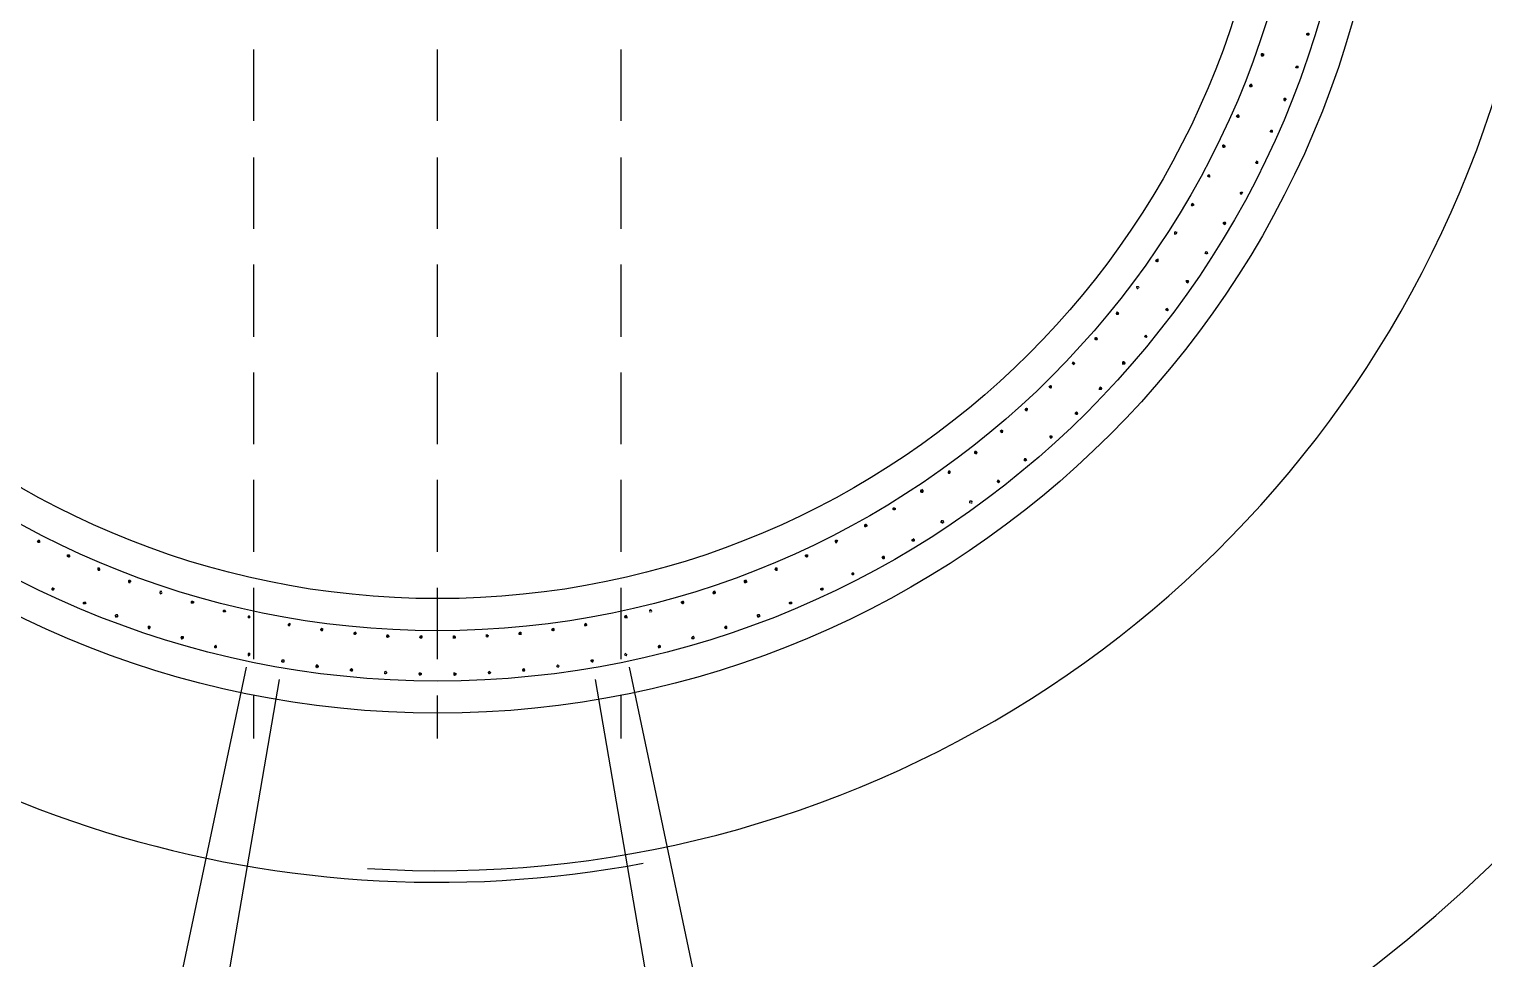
# Model space of a CAD drawing. Extents: x 157 to 1652, y -82 to 500.
# Drawn here: x 470.5 to 533.8, y 124.9 to 165.3 of the extents above; entities that cross this region are included whole.
import ezdxf

# ---------------------------------------------------------------- set-up
doc = ezdxf.new("R2010")
doc.units = 0
doc.header["$MEASUREMENT"] = 0
for name, color, linetype in [('PDF_auxiliar', 1, 'Continuous'), ('PDF_BARRAS', 4, 'Continuous'), ('PDF_BARRAS-EN-VISTA-25', 4, 'Continuous'), ('PDF_CONTORNO-ENCOFRADO-25', 2, 'Continuous'), ('PDF_LINEAS-POS-ARMADURA', 4, 'Continuous')]:
    doc.layers.add(name, color=color, linetype=linetype)

msp = doc.modelspace()

# ---------------------------------------------------------------- linework, layer by layer
at = {"layer": 'PDF_auxiliar', "lineweight": 25}
for points in [[(480.267, 164.449), (480.267, 161.338)], [(488.267, 164.449), (488.267, 161.338)], [(496.267, 164.449), (496.267, 161.338)], [(480.267, 159.75), (480.267, 156.639)], [(488.267, 159.75), (488.267, 156.639)], [(496.267, 159.75), (496.267, 156.639)], [(480.267, 155.084), (480.267, 151.941)], [(488.267, 155.084), (488.267, 151.941)], [(496.267, 155.084), (496.267, 151.941)], [(480.267, 150.385), (480.267, 147.274)], [(488.267, 150.385), (488.267, 147.274)], [(496.267, 150.385), (496.267, 147.274)], [(480.267, 145.719), (480.267, 142.576)], [(488.267, 145.719), (488.267, 142.576)], [(496.267, 145.719), (496.267, 142.576)], [(480.267, 141.02), (480.267, 137.909)], [(488.267, 141.02), (488.267, 137.909)], [(496.267, 141.02), (496.267, 137.909)], [(480.267, 136.322), (480.267, 134.449)], [(488.267, 136.322), (488.267, 134.449)], [(496.267, 136.322), (496.267, 134.449)]]:
    msp.add_lwpolyline(points, dxfattribs=at)
at = {"layer": 'PDF_BARRAS', "lineweight": 0}
for points, const_width in [([(523.077, 161.607), (523.093, 161.56), (523.061, 161.496)], 0.0852), ([(520.474, 156.496), (520.426, 156.496), (520.363, 156.528)], 0.0568), ([(512.791, 147.766), (512.823, 147.782), (512.886, 147.782)], 0.0635), ([(509.41, 145.211), (509.41, 145.258), (509.347, 145.306)], 0.0635), ([(510.315, 143.845), (510.299, 143.893), (510.299, 143.957)], 0.0635), ([(476.283, 140.861), (476.251, 140.861), (476.188, 140.861)], 0.0635), ([(490.474, 138.957), (490.442, 138.957), (490.378, 138.957)], 0.0635), ([(490.426, 138.877), (490.474, 138.893), (490.505, 138.957)], 0.0568), ([(480.045, 138.131), (480.045, 138.084), (480.077, 138.036)], 0.0635), ([(496.41, 138.084), (496.458, 138.084), (496.521, 138.052)], 0.0568), ([(482.997, 137.623), (482.997, 137.576), (483.061, 137.528)], 0.0635), ([(486.061, 137.385), (486.029, 137.369), (485.966, 137.369)], 0.0635), ([(490.553, 137.29), (490.585, 137.322), (490.553, 137.353), (490.505, 137.385)], 0.0673)]:
    msp.add_lwpolyline(points, dxfattribs=dict(at, const_width=const_width))
for points in [[(521.744, 155.655, 0.0673, 0.0673, 0), (521.712, 155.623, 0.0568, 0.0568, 0), (521.68, 155.56, 0, 0, 0)], [(521.712, 155.56, 0.0635, 0.0635, 0), (521.76, 155.56, 0.0568, 0.0568, 0), (521.823, 155.592, 0, 0, 0)], [(515.982, 150.83, 0.0635, 0.0635, 0), (515.934, 150.83, 0.0568, 0.0568, 0), (515.902, 150.766, 0, 0, 0)], [(476.204, 140.83, 0.0635, 0.0635, 0), (476.204, 140.798, 0.0568, 0.0568, 0), (476.236, 140.734, 0, 0, 0)], [(500.363, 140.782, 0.0635, 0.0635, 0), (500.363, 140.83, 0.0568, 0.0568, 0), (500.331, 140.893, 0, 0, 0)], [(472.886, 140.322, 0.0635, 0.0635, 0), (472.934, 140.322, 0.0568, 0.0568, 0), (472.997, 140.353, 0, 0, 0)], [(474.267, 139.83, 0.0635, 0.0635, 0), (474.267, 139.782, 0.0568, 0.0568, 0), (474.299, 139.718, 0, 0, 0)], [(477.124, 138.861, 0.0635, 0.0635, 0), (477.124, 138.83, 0.0568, 0.0568, 0), (477.156, 138.766, 0, 0, 0)], [(499.442, 138.814, 0.0635, 0.0635, 0), (499.442, 138.861, 0.0568, 0.0568, 0), (499.41, 138.925, 0, 0, 0)], [(496.521, 138.084, 0.0635, 0.0635, 0), (496.521, 138.131, 0, 0, 0), (496.49, 138.163, 0, 0, 0)]]:
    msp.add_lwpolyline(points, format="xyseb", dxfattribs=at)
for points in [[(518.823, 154.068), (518.807, 154.099), (518.775, 154.131), (518.712, 154.131)], [(519.077, 151.925), (519.125, 151.909), (519.156, 151.941)], [(511.442, 144.719), (511.506, 144.703), (511.553, 144.703)], [(497.49, 139.972), (497.537, 139.972), (497.601, 139.957)]]:
    msp.add_lwpolyline(points, dxfattribs=at)
at = {"layer": 'PDF_BARRAS', "transparency": 33554559}
for points in [[(526.172, 165.115), (526.14, 165.179), (526.077, 165.147)], [(526.077, 165.147), (526.077, 165.084), (526.172, 165.115)], [(526.077, 165.084), (526.172, 165.115), (526.14, 165.052)], [(526.204, 165.179), (526.172, 165.115), (526.14, 165.179)], [(526.14, 165.052), (526.204, 165.052), (526.172, 165.115)], [(526.236, 165.147), (526.204, 165.179), (526.172, 165.115)], [(526.172, 165.115), (526.236, 165.084), (526.236, 165.147)], [(526.204, 165.052), (526.172, 165.115), (526.236, 165.084)], [(524.172, 164.227), (524.14, 164.29), (524.109, 164.258)], [(524.109, 164.258), (524.109, 164.195), (524.172, 164.227)], [(524.109, 164.195), (524.172, 164.227), (524.14, 164.131)], [(524.204, 164.29), (524.172, 164.227), (524.14, 164.29)], [(524.14, 164.131), (524.204, 164.131), (524.172, 164.227)], [(524.267, 164.258), (524.204, 164.29), (524.172, 164.227)], [(524.172, 164.227), (524.267, 164.195), (524.267, 164.258)], [(524.204, 164.131), (524.172, 164.227), (524.267, 164.195)], [(525.633, 163.719), (525.601, 163.655), (525.696, 163.687)], [(525.601, 163.655), (525.696, 163.687), (525.664, 163.623)], [(525.696, 163.687), (525.664, 163.75), (525.633, 163.719)], [(525.728, 163.75), (525.696, 163.687), (525.664, 163.75)], [(525.664, 163.623), (525.728, 163.623), (525.696, 163.687)], [(525.76, 163.719), (525.728, 163.75), (525.696, 163.687)], [(525.696, 163.687), (525.76, 163.655), (525.76, 163.719)], [(525.728, 163.623), (525.696, 163.687), (525.76, 163.655)], [(523.664, 162.861), (523.664, 162.957), (523.601, 162.893)], [(523.601, 162.893), (523.601, 162.861), (523.664, 162.861)], [(523.601, 162.861), (523.664, 162.861), (523.633, 162.798)], [(523.633, 162.798), (523.696, 162.798), (523.664, 162.861)], [(523.696, 162.861), (523.728, 162.957), (523.664, 162.861)], [(523.728, 162.957), (523.664, 162.861), (523.664, 162.957)], [(523.696, 162.798), (523.664, 162.861), (523.76, 162.83)], [(523.664, 162.861), (523.76, 162.83), (523.696, 162.861)], [(523.76, 162.893), (523.696, 162.861), (523.728, 162.957)], [(523.76, 162.83), (523.696, 162.861), (523.76, 162.893)], [(525.156, 162.29), (525.125, 162.353), (525.093, 162.322)], [(525.093, 162.322), (525.093, 162.258), (525.156, 162.29)], [(525.093, 162.258), (525.156, 162.29), (525.125, 162.195)], [(525.188, 162.353), (525.156, 162.29), (525.125, 162.353)], [(525.125, 162.195), (525.188, 162.195), (525.156, 162.29)], [(525.252, 162.29), (525.188, 162.353), (525.156, 162.29)], [(525.188, 162.195), (525.156, 162.29), (525.22, 162.258)], [(525.156, 162.29), (525.22, 162.258), (525.252, 162.29)], [(523.156, 161.623), (523.125, 161.56), (523.093, 161.623)], [(523.093, 161.465), (523.125, 161.465), (523.125, 161.528)], [(523.188, 161.56), (523.125, 161.528), (523.156, 161.623)], [(523.125, 161.528), (523.156, 161.623), (523.125, 161.56)], [(523.125, 161.528), (523.188, 161.496), (523.188, 161.56)], [(523.125, 161.465), (523.125, 161.528), (523.188, 161.496)], [(524.521, 160.925), (524.49, 160.861), (524.585, 160.893)], [(524.49, 160.861), (524.585, 160.893), (524.553, 160.83)], [(524.585, 160.893), (524.553, 160.957), (524.521, 160.925)], [(524.617, 160.957), (524.585, 160.893), (524.553, 160.957)], [(524.553, 160.83), (524.617, 160.83), (524.585, 160.893)], [(524.648, 160.925), (524.617, 160.957), (524.585, 160.893)], [(524.585, 160.893), (524.648, 160.861), (524.648, 160.925)], [(524.617, 160.83), (524.585, 160.893), (524.648, 160.861)], [(522.521, 160.226), (522.49, 160.322), (522.426, 160.29)], [(522.426, 160.29), (522.521, 160.226), (522.426, 160.226)], [(522.521, 160.226), (522.426, 160.226), (522.49, 160.226)], [(522.426, 160.226), (522.49, 160.226), (522.458, 160.163)], [(522.458, 160.163), (522.521, 160.163), (522.521, 160.226)], [(522.49, 160.226), (522.458, 160.163), (522.521, 160.226)], [(522.553, 160.29), (522.521, 160.226), (522.49, 160.322)], [(522.585, 160.258), (522.553, 160.29), (522.521, 160.226)], [(522.521, 160.226), (522.585, 160.195), (522.585, 160.258)], [(522.521, 160.163), (522.521, 160.226), (522.585, 160.195)], [(523.95, 159.528), (523.918, 159.623), (523.887, 159.56)], [(523.982, 159.592), (523.95, 159.528), (523.918, 159.623)], [(524.013, 159.56), (523.982, 159.592), (523.95, 159.528)], [(521.791, 158.988), (521.76, 158.925), (521.855, 158.957)], [(521.76, 158.925), (521.855, 158.957), (521.823, 158.893)], [(521.855, 158.957), (521.823, 159.02), (521.791, 158.988)], [(521.887, 159.02), (521.855, 158.957), (521.823, 159.02)], [(521.823, 158.893), (521.855, 158.861), (521.855, 158.957)], [(521.918, 158.957), (521.887, 159.02), (521.855, 158.957)], [(521.855, 158.861), (521.855, 158.957), (521.918, 158.893)], [(521.855, 158.957), (521.918, 158.893), (521.918, 158.957)], [(523.887, 159.56), (523.855, 159.528), (523.95, 159.528)], [(523.855, 159.528), (523.95, 159.528), (523.918, 159.465)], [(523.918, 159.465), (523.982, 159.465), (523.95, 159.528)], [(523.95, 159.528), (524.013, 159.496), (524.013, 159.56)], [(523.982, 159.465), (523.95, 159.528), (524.013, 159.496)], [(521.093, 157.75), (521.061, 157.687), (521.156, 157.687)], [(521.061, 157.687), (521.156, 157.687), (521.093, 157.623)], [(521.156, 157.687), (521.125, 157.782), (521.093, 157.75)], [(521.093, 157.623), (521.156, 157.623), (521.156, 157.687)], [(521.188, 157.75), (521.156, 157.687), (521.125, 157.782)], [(521.22, 157.719), (521.188, 157.75), (521.156, 157.687)], [(521.156, 157.687), (521.22, 157.655), (521.22, 157.719)], [(521.156, 157.623), (521.156, 157.687), (521.22, 157.655)], [(523.252, 158.195), (523.252, 158.258), (523.188, 158.226)], [(523.188, 158.226), (523.188, 158.195), (523.252, 158.195)], [(523.188, 158.195), (523.252, 158.195), (523.22, 158.131)], [(523.22, 158.131), (523.283, 158.131), (523.252, 158.195)], [(523.283, 158.195), (523.315, 158.258), (523.252, 158.195)], [(523.315, 158.258), (523.252, 158.195), (523.252, 158.258)], [(523.283, 158.131), (523.252, 158.195), (523.315, 158.163)], [(523.252, 158.195), (523.283, 158.195), (523.315, 158.163)], [(523.347, 158.226), (523.283, 158.195), (523.315, 158.258)], [(523.283, 158.195), (523.315, 158.163), (523.347, 158.226)], [(520.331, 156.512), (520.394, 156.48), (520.331, 156.449)], [(520.394, 156.48), (520.331, 156.449), (520.394, 156.449)], [(520.331, 156.385), (520.394, 156.385), (520.394, 156.449)], [(520.331, 156.449), (520.394, 156.449), (520.331, 156.385)], [(520.394, 156.449), (520.458, 156.417), (520.49, 156.48)], [(520.394, 156.385), (520.394, 156.449), (520.458, 156.417)], [(522.521, 156.893), (522.521, 156.957), (522.458, 156.925)], [(522.458, 156.925), (522.458, 156.861), (522.521, 156.893)], [(522.458, 156.861), (522.521, 156.893), (522.49, 156.83)], [(522.49, 156.83), (522.553, 156.798), (522.521, 156.893)], [(522.617, 156.893), (522.585, 156.957), (522.521, 156.893)], [(522.585, 156.957), (522.521, 156.893), (522.521, 156.957)], [(522.553, 156.798), (522.521, 156.893), (522.585, 156.83)], [(522.521, 156.893), (522.585, 156.83), (522.617, 156.893)], [(519.537, 155.306), (519.506, 155.242), (519.601, 155.274)], [(519.506, 155.242), (519.601, 155.274), (519.537, 155.211)], [(519.601, 155.274), (519.601, 155.338), (519.537, 155.306)], [(519.537, 155.211), (519.601, 155.179), (519.601, 155.274)], [(519.664, 155.274), (519.664, 155.338), (519.601, 155.274)], [(519.664, 155.338), (519.601, 155.274), (519.601, 155.338)], [(519.601, 155.179), (519.601, 155.274), (519.664, 155.211)], [(519.601, 155.274), (519.664, 155.211), (519.664, 155.274)], [(521.791, 155.655), (521.76, 155.623), (521.728, 155.687)], [(521.823, 155.623), (521.76, 155.592), (521.791, 155.655)], [(521.76, 155.592), (521.791, 155.655), (521.76, 155.623)], [(518.68, 154.163), (518.68, 154.099), (518.744, 154.099)], [(518.68, 154.099), (518.744, 154.099), (518.712, 154.036)], [(518.712, 154.036), (518.744, 154.004), (518.744, 154.099)], [(518.744, 154.004), (518.744, 154.099), (518.807, 154.036)], [(520.902, 154.353), (520.902, 154.417), (520.839, 154.417)], [(520.839, 154.417), (520.839, 154.353), (520.902, 154.353)], [(520.839, 154.353), (520.902, 154.353), (520.871, 154.29)], [(520.871, 154.29), (520.934, 154.258), (520.902, 154.353)], [(520.998, 154.353), (520.966, 154.417), (520.902, 154.353)], [(520.966, 154.417), (520.902, 154.353), (520.902, 154.417)], [(520.934, 154.258), (520.902, 154.353), (520.966, 154.29)], [(520.902, 154.353), (520.966, 154.29), (520.998, 154.353)], [(517.855, 152.957), (517.823, 153.02), (517.791, 152.957)], [(517.791, 152.957), (517.823, 152.893), (517.855, 152.957)], [(517.855, 153.052), (517.855, 152.957), (517.823, 153.02)], [(517.823, 152.893), (517.855, 152.893), (517.855, 152.957)], [(517.918, 153.02), (517.886, 152.957), (517.855, 153.052)], [(517.886, 152.957), (517.855, 153.052), (517.855, 152.957)], [(517.855, 152.893), (517.855, 152.957), (517.918, 152.893)], [(517.855, 152.957), (517.918, 152.893), (517.886, 152.957)], [(517.886, 152.957), (517.95, 152.957), (517.918, 153.02)], [(517.918, 152.893), (517.886, 152.957), (517.95, 152.957)], [(520.045, 153.147), (519.982, 153.179), (519.95, 153.115)], [(519.95, 153.115), (520.045, 153.147), (519.982, 153.084)], [(520.045, 153.211), (520.045, 153.147), (519.982, 153.179)], [(520.045, 153.147), (519.982, 153.084), (520.045, 153.115)], [(519.982, 153.084), (520.045, 153.052), (520.045, 153.115)], [(520.077, 153.179), (520.045, 153.211), (520.045, 153.147)], [(520.045, 153.147), (520.109, 153.147), (520.077, 153.179)], [(520.045, 153.115), (520.109, 153.084), (520.045, 153.147)], [(520.109, 153.084), (520.045, 153.147), (520.109, 153.147)], [(520.045, 153.052), (520.045, 153.115), (520.109, 153.084)], [(519.061, 152.004), (519.093, 151.941), (519.029, 151.941)], [(519.125, 152.036), (519.125, 151.941), (519.061, 152.004)], [(519.125, 151.941), (519.061, 152.004), (519.093, 151.941)], [(519.156, 152.004), (519.125, 151.941), (519.125, 152.036)], [(519.188, 151.941), (519.156, 152.004), (519.125, 151.941)], [(516.934, 151.846), (516.934, 151.941), (516.871, 151.909)], [(516.871, 151.909), (516.871, 151.846), (516.934, 151.846)], [(516.871, 151.814), (516.934, 151.782), (516.934, 151.846)], [(516.871, 151.846), (516.934, 151.846), (516.871, 151.814)], [(516.998, 151.909), (516.934, 151.846), (516.934, 151.941)], [(517.029, 151.846), (516.998, 151.909), (516.934, 151.846)], [(516.934, 151.782), (516.934, 151.846), (516.998, 151.782)], [(516.934, 151.846), (516.998, 151.782), (517.029, 151.846)], [(519.093, 151.941), (519.029, 151.941), (519.061, 151.909)], [(515.918, 150.734), (515.95, 150.798), (515.95, 150.703)], [(515.95, 150.798), (515.95, 150.703), (515.982, 150.798)], [(515.95, 150.703), (515.982, 150.798), (516.013, 150.734)], [(516.013, 150.83), (515.982, 150.798), (515.982, 150.861)], [(516.045, 150.798), (516.013, 150.83), (515.982, 150.798)], [(515.982, 150.798), (516.013, 150.734), (516.045, 150.798)], [(518.14, 150.798), (518.14, 150.893), (518.077, 150.861)], [(518.077, 150.861), (518.077, 150.798), (518.14, 150.798)], [(518.077, 150.734), (518.14, 150.734), (518.14, 150.798)], [(518.077, 150.798), (518.14, 150.798), (518.077, 150.734)], [(518.204, 150.861), (518.14, 150.798), (518.14, 150.893)], [(518.236, 150.798), (518.204, 150.861), (518.14, 150.798)], [(518.14, 150.734), (518.14, 150.798), (518.204, 150.734)], [(518.14, 150.798), (518.204, 150.734), (518.236, 150.798)], [(514.902, 149.814), (514.871, 149.782), (514.966, 149.75)], [(514.871, 149.782), (514.966, 149.75), (514.902, 149.719)], [(514.966, 149.75), (514.966, 149.846), (514.902, 149.814)], [(514.902, 149.719), (514.966, 149.687), (514.966, 149.75)], [(515.029, 149.814), (514.966, 149.75), (514.966, 149.846)], [(515.029, 149.75), (515.029, 149.814), (514.966, 149.75)], [(514.966, 149.687), (514.966, 149.75), (514.998, 149.687)], [(514.966, 149.75), (514.998, 149.687), (515.029, 149.75)], [(517.093, 149.75), (517.061, 149.687), (517.125, 149.687)], [(517.061, 149.623), (517.125, 149.623), (517.125, 149.687)], [(517.061, 149.687), (517.125, 149.687), (517.061, 149.623)], [(517.125, 149.687), (517.125, 149.782), (517.093, 149.75)], [(517.188, 149.75), (517.125, 149.687), (517.125, 149.782)], [(517.22, 149.687), (517.188, 149.75), (517.125, 149.687)], [(517.125, 149.623), (517.125, 149.687), (517.188, 149.623)], [(517.125, 149.687), (517.188, 149.623), (517.22, 149.687)], [(513.855, 148.83), (513.823, 148.766), (513.918, 148.766)], [(513.918, 148.766), (513.918, 148.861), (513.855, 148.83)], [(513.982, 148.83), (513.918, 148.766), (513.918, 148.861)], [(513.982, 148.766), (513.982, 148.83), (513.918, 148.766)], [(513.823, 148.766), (513.918, 148.766), (513.855, 148.734)], [(513.855, 148.734), (513.886, 148.703), (513.918, 148.766)], [(513.886, 148.703), (513.918, 148.766), (513.95, 148.703)], [(513.918, 148.766), (513.95, 148.703), (513.982, 148.766)], [(516.045, 148.671), (516.077, 148.607), (516.013, 148.639)], [(516.077, 148.607), (516.013, 148.639), (516.013, 148.576)], [(516.013, 148.576), (516.077, 148.544), (516.077, 148.607)], [(516.077, 148.703), (516.077, 148.639), (516.045, 148.671)], [(516.077, 148.639), (516.045, 148.671), (516.077, 148.607)], [(516.14, 148.671), (516.077, 148.607), (516.077, 148.703)], [(516.077, 148.607), (516.077, 148.703), (516.077, 148.639)], [(516.172, 148.607), (516.14, 148.671), (516.077, 148.607)], [(516.077, 148.544), (516.077, 148.607), (516.14, 148.544)], [(516.077, 148.607), (516.14, 148.544), (516.172, 148.607)], [(512.775, 147.877), (512.839, 147.814), (512.744, 147.846)], [(512.839, 147.814), (512.744, 147.846), (512.807, 147.814)], [(512.744, 147.846), (512.807, 147.814), (512.775, 147.782)], [(512.839, 147.814), (512.839, 147.909), (512.775, 147.877)], [(512.902, 147.877), (512.839, 147.814), (512.839, 147.909)], [(512.902, 147.814), (512.902, 147.877), (512.839, 147.814)], [(514.934, 147.655), (514.902, 147.592), (514.998, 147.592)], [(514.902, 147.592), (514.998, 147.592), (514.934, 147.528)], [(514.998, 147.592), (514.998, 147.655), (514.934, 147.655)], [(514.934, 147.528), (514.966, 147.496), (514.998, 147.592)], [(514.966, 147.496), (514.998, 147.592), (515.029, 147.528)], [(515.061, 147.623), (514.998, 147.592), (514.998, 147.655)], [(515.061, 147.56), (515.061, 147.623), (514.998, 147.592)], [(514.998, 147.592), (515.029, 147.528), (515.061, 147.56)], [(511.664, 146.988), (511.696, 146.925), (511.633, 146.925)], [(511.633, 146.861), (511.696, 146.925), (511.696, 146.83)], [(511.696, 146.925), (511.633, 146.925), (511.633, 146.861)], [(511.728, 146.988), (511.664, 146.988), (511.696, 146.925)], [(511.696, 146.925), (511.759, 146.957), (511.728, 146.988)], [(511.791, 146.893), (511.696, 146.925), (511.759, 146.957)], [(511.696, 146.925), (511.696, 146.83), (511.696, 146.893)], [(511.696, 146.893), (511.791, 146.893), (511.696, 146.925)], [(511.696, 146.83), (511.696, 146.893), (511.759, 146.83)], [(511.759, 146.83), (511.696, 146.893), (511.791, 146.893)], [(513.823, 146.671), (513.791, 146.607), (513.855, 146.607)], [(513.791, 146.544), (513.855, 146.512), (513.855, 146.607)], [(513.791, 146.607), (513.855, 146.607), (513.791, 146.544)], [(513.855, 146.607), (513.886, 146.671), (513.823, 146.671)], [(513.918, 146.639), (513.855, 146.607), (513.886, 146.671)], [(513.95, 146.576), (513.918, 146.639), (513.855, 146.607)], [(513.855, 146.512), (513.855, 146.607), (513.918, 146.544)], [(513.855, 146.607), (513.918, 146.544), (513.95, 146.576)], [(510.521, 146.131), (510.553, 146.068), (510.49, 146.068)], [(510.553, 146.068), (510.49, 146.068), (510.553, 146.036)], [(510.49, 146.068), (510.553, 146.036), (510.49, 146.004)], [(510.49, 146.004), (510.521, 145.972), (510.553, 146.036)], [(510.585, 146.131), (510.553, 146.068), (510.521, 146.131)], [(510.521, 145.972), (510.553, 146.036), (510.585, 145.972)], [(510.617, 146.099), (510.553, 146.036), (510.585, 146.131)], [(510.553, 146.036), (510.585, 146.131), (510.553, 146.068)], [(510.617, 146.036), (510.617, 146.099), (510.553, 146.036)], [(510.553, 146.036), (510.585, 145.972), (510.617, 146.036)], [(512.648, 145.719), (512.617, 145.655), (512.68, 145.655)], [(512.617, 145.623), (512.68, 145.56), (512.68, 145.655)], [(512.617, 145.655), (512.68, 145.655), (512.617, 145.623)], [(512.68, 145.655), (512.712, 145.719), (512.648, 145.719)], [(512.744, 145.687), (512.68, 145.655), (512.712, 145.719)], [(512.775, 145.623), (512.744, 145.687), (512.68, 145.655)], [(512.68, 145.56), (512.68, 145.655), (512.744, 145.592)], [(512.68, 145.655), (512.744, 145.592), (512.775, 145.623)], [(509.315, 145.306), (509.283, 145.242), (509.379, 145.242)], [(509.283, 145.242), (509.379, 145.242), (509.283, 145.179)], [(509.379, 145.242), (509.283, 145.179), (509.379, 145.211)], [(509.283, 145.179), (509.347, 145.147), (509.379, 145.211)], [(509.347, 145.147), (509.379, 145.211), (509.41, 145.147)], [(509.379, 145.211), (509.41, 145.147), (509.442, 145.211)], [(508.14, 144.449), (508.109, 144.512), (508.077, 144.48)], [(508.077, 144.48), (508.077, 144.417), (508.14, 144.449)], [(508.077, 144.417), (508.14, 144.385), (508.14, 144.449)], [(508.172, 144.512), (508.14, 144.449), (508.109, 144.512)], [(508.172, 144.449), (508.172, 144.512), (508.14, 144.449)], [(508.14, 144.385), (508.14, 144.449), (508.172, 144.385)], [(508.172, 144.385), (508.14, 144.449), (508.236, 144.417)], [(508.14, 144.449), (508.236, 144.417), (508.172, 144.449)], [(508.236, 144.48), (508.172, 144.449), (508.172, 144.512)], [(508.236, 144.417), (508.172, 144.449), (508.236, 144.48)], [(511.442, 144.83), (511.474, 144.766), (511.41, 144.766)], [(511.41, 144.766), (511.474, 144.766), (511.41, 144.703)], [(511.474, 144.766), (511.41, 144.703), (511.474, 144.734)], [(511.506, 144.83), (511.506, 144.766), (511.442, 144.83)], [(511.506, 144.766), (511.442, 144.83), (511.474, 144.766)], [(511.569, 144.798), (511.506, 144.766), (511.506, 144.83)], [(511.569, 144.734), (511.506, 144.734), (511.569, 144.798)], [(511.506, 144.734), (511.569, 144.798), (511.506, 144.766)], [(506.871, 143.782), (506.839, 143.75), (506.902, 143.719)], [(506.839, 143.75), (506.902, 143.719), (506.839, 143.687)], [(506.902, 143.719), (506.934, 143.814), (506.871, 143.782)], [(506.998, 143.75), (506.902, 143.719), (506.934, 143.814)], [(506.998, 143.687), (506.998, 143.75), (506.902, 143.719)], [(510.204, 143.972), (510.236, 143.909), (510.172, 143.909)], [(510.172, 143.909), (510.236, 143.909), (510.172, 143.845)], [(510.236, 143.909), (510.172, 143.845), (510.236, 143.877)], [(510.172, 143.845), (510.236, 143.877), (510.236, 143.814)], [(510.267, 143.972), (510.267, 143.909), (510.204, 143.972)], [(510.267, 143.909), (510.204, 143.972), (510.236, 143.909)], [(510.236, 143.877), (510.236, 143.814), (510.267, 143.877)], [(510.236, 143.814), (510.267, 143.877), (510.299, 143.814)], [(470.902, 143.115), (470.934, 143.052), (470.87, 143.084)], [(470.934, 143.052), (470.966, 143.115), (470.902, 143.115)], [(470.997, 143.052), (470.934, 143.052), (470.966, 143.115)], [(505.601, 143.115), (505.569, 143.084), (505.632, 143.052)], [(505.632, 143.052), (505.664, 143.115), (505.601, 143.115)], [(505.728, 143.084), (505.632, 143.052), (505.664, 143.115)], [(506.839, 143.687), (506.871, 143.655), (506.902, 143.719)], [(506.871, 143.655), (506.902, 143.719), (506.934, 143.655)], [(506.902, 143.719), (506.934, 143.655), (506.998, 143.687)], [(508.966, 143.147), (508.902, 143.115), (508.998, 143.084)], [(508.902, 143.115), (508.998, 143.084), (508.902, 143.052)], [(508.998, 143.084), (508.998, 143.179), (508.966, 143.147)], [(509.061, 143.115), (508.998, 143.084), (508.998, 143.179)], [(509.061, 143.052), (509.061, 143.115), (508.998, 143.084)], [(470.87, 143.084), (470.839, 143.02), (470.902, 143.052)], [(470.839, 143.02), (470.902, 143.052), (470.87, 142.988)], [(470.934, 143.052), (470.87, 143.084), (470.902, 143.052)], [(470.902, 143.052), (470.87, 142.988), (470.934, 143.052)], [(470.87, 142.988), (470.934, 143.052), (470.934, 142.957)], [(470.934, 143.052), (470.934, 142.957), (470.997, 142.988)], [(470.997, 142.988), (470.997, 143.052), (470.934, 143.052)], [(472.204, 142.48), (472.204, 142.417), (472.14, 142.449)], [(472.267, 142.48), (472.236, 142.417), (472.204, 142.48)], [(472.236, 142.417), (472.204, 142.48), (472.204, 142.417)], [(472.236, 142.417), (472.299, 142.417), (472.267, 142.48)], [(504.331, 142.417), (504.331, 142.48), (504.267, 142.449)], [(504.363, 142.417), (504.363, 142.48), (504.331, 142.417)], [(504.363, 142.48), (504.331, 142.417), (504.331, 142.48)], [(504.426, 142.449), (504.363, 142.417), (504.363, 142.48)], [(505.569, 143.084), (505.632, 143.052), (505.569, 143.02)], [(505.569, 143.02), (505.601, 142.957), (505.632, 143.052)], [(505.601, 142.957), (505.632, 143.052), (505.664, 142.957)], [(505.696, 143.02), (505.728, 143.084), (505.632, 143.052)], [(505.632, 143.052), (505.664, 142.957), (505.696, 143.02)], [(508.902, 143.052), (508.966, 143.02), (508.998, 143.084)], [(508.966, 143.02), (508.998, 143.084), (509.029, 143.02)], [(508.998, 143.084), (509.029, 143.02), (509.061, 143.052)], [(472.14, 142.449), (472.14, 142.385), (472.204, 142.417)], [(472.14, 142.385), (472.204, 142.417), (472.172, 142.353)], [(472.204, 142.417), (472.172, 142.353), (472.236, 142.322)], [(472.236, 142.322), (472.204, 142.417), (472.299, 142.353)], [(472.204, 142.417), (472.299, 142.353), (472.236, 142.417)], [(472.299, 142.353), (472.236, 142.417), (472.299, 142.417)], [(473.505, 141.909), (473.537, 141.845), (473.474, 141.877)], [(473.474, 141.877), (473.474, 141.814), (473.537, 141.814)], [(473.537, 141.845), (473.474, 141.877), (473.537, 141.814)], [(473.569, 141.909), (473.537, 141.845), (473.505, 141.909)], [(473.601, 141.845), (473.537, 141.814), (473.569, 141.909)], [(473.537, 141.814), (473.569, 141.909), (473.537, 141.845)], [(473.601, 141.782), (473.537, 141.814), (473.601, 141.845)], [(502.966, 141.877), (503.029, 141.814), (502.934, 141.814)], [(502.998, 141.909), (503.029, 141.845), (502.966, 141.877)], [(503.029, 141.845), (502.966, 141.877), (503.029, 141.814)], [(503.061, 141.909), (503.029, 141.845), (502.998, 141.909)], [(503.093, 141.845), (503.029, 141.814), (503.061, 141.909)], [(503.029, 141.814), (503.061, 141.909), (503.029, 141.845)], [(503.093, 141.782), (503.093, 141.845), (503.029, 141.814)], [(504.267, 142.449), (504.267, 142.385), (504.331, 142.417)], [(504.267, 142.385), (504.299, 142.353), (504.331, 142.417)], [(504.299, 142.353), (504.331, 142.417), (504.363, 142.322)], [(504.363, 142.322), (504.331, 142.417), (504.426, 142.385)], [(504.331, 142.417), (504.426, 142.385), (504.363, 142.417)], [(504.426, 142.385), (504.363, 142.417), (504.426, 142.449)], [(507.664, 142.417), (507.601, 142.353), (507.696, 142.322)], [(507.601, 142.353), (507.696, 142.322), (507.632, 142.29)], [(507.632, 142.29), (507.664, 142.258), (507.696, 142.322)], [(507.696, 142.322), (507.728, 142.417), (507.664, 142.417)], [(507.664, 142.258), (507.696, 142.322), (507.728, 142.258)], [(507.759, 142.353), (507.696, 142.322), (507.728, 142.417)], [(507.759, 142.29), (507.759, 142.353), (507.696, 142.322)], [(507.696, 142.322), (507.728, 142.258), (507.759, 142.29)], [(473.474, 141.814), (473.537, 141.814), (473.505, 141.75)], [(473.537, 141.814), (473.505, 141.75), (473.569, 141.75)], [(473.569, 141.75), (473.601, 141.782), (473.537, 141.814)], [(474.839, 141.369), (474.87, 141.306), (474.807, 141.338)], [(474.807, 141.338), (474.807, 141.274), (474.87, 141.306)], [(474.807, 141.274), (474.87, 141.306), (474.839, 141.211)], [(474.902, 141.369), (474.839, 141.369), (474.87, 141.306)], [(474.87, 141.306), (474.839, 141.211), (474.87, 141.274)], [(474.839, 141.211), (474.87, 141.274), (474.902, 141.211)], [(474.87, 141.306), (474.966, 141.306), (474.902, 141.369)], [(474.87, 141.274), (474.934, 141.274), (474.87, 141.306)], [(474.934, 141.274), (474.87, 141.306), (474.966, 141.306)], [(474.902, 141.211), (474.87, 141.274), (474.934, 141.274)], [(501.664, 141.369), (501.696, 141.306), (501.601, 141.338)], [(501.696, 141.306), (501.601, 141.338), (501.664, 141.306)], [(501.601, 141.338), (501.664, 141.306), (501.601, 141.274)], [(501.601, 141.274), (501.664, 141.306), (501.632, 141.211)], [(501.664, 141.306), (501.632, 141.211), (501.696, 141.306)], [(501.632, 141.211), (501.696, 141.306), (501.696, 141.211)], [(501.728, 141.369), (501.664, 141.369), (501.696, 141.306)], [(501.696, 141.306), (501.759, 141.306), (501.728, 141.369)], [(501.696, 141.306), (501.696, 141.211), (501.696, 141.274)], [(501.696, 141.274), (501.759, 141.242), (501.696, 141.306)], [(501.759, 141.242), (501.696, 141.306), (501.759, 141.306)], [(501.696, 141.211), (501.696, 141.274), (501.759, 141.242)], [(502.934, 141.814), (502.998, 141.75), (503.029, 141.814)], [(502.998, 141.75), (503.029, 141.814), (503.061, 141.75)], [(503.029, 141.814), (503.061, 141.75), (503.093, 141.782)], [(506.331, 141.687), (506.299, 141.655), (506.363, 141.623)], [(506.299, 141.655), (506.363, 141.623), (506.299, 141.592)], [(506.299, 141.592), (506.331, 141.56), (506.363, 141.623)], [(506.363, 141.623), (506.394, 141.687), (506.331, 141.687)], [(506.331, 141.56), (506.363, 141.623), (506.394, 141.56)], [(506.426, 141.655), (506.363, 141.623), (506.394, 141.687)], [(506.426, 141.592), (506.426, 141.655), (506.363, 141.623)], [(506.363, 141.623), (506.394, 141.56), (506.426, 141.592)], [(471.537, 141.052), (471.537, 140.957), (471.474, 140.988)], [(471.474, 140.988), (471.474, 140.925), (471.537, 140.957)], [(471.474, 140.925), (471.537, 140.957), (471.505, 140.893)], [(471.537, 140.957), (471.505, 140.893), (471.569, 140.893)], [(471.569, 141.02), (471.537, 141.052), (471.537, 140.957)], [(471.537, 140.957), (471.632, 140.988), (471.569, 141.02)], [(471.601, 140.925), (471.537, 140.957), (471.632, 140.988)], [(471.569, 140.893), (471.601, 140.925), (471.537, 140.957)], [(476.299, 140.766), (476.236, 140.798), (476.299, 140.83)], [(476.267, 140.734), (476.299, 140.766), (476.236, 140.798)], [(500.267, 140.861), (500.331, 140.83), (500.236, 140.798)], [(500.331, 140.83), (500.236, 140.798), (500.331, 140.798)], [(500.236, 140.798), (500.267, 140.734), (500.331, 140.798)], [(500.299, 140.893), (500.267, 140.861), (500.331, 140.83)], [(500.267, 140.734), (500.331, 140.798), (500.331, 140.734)], [(500.331, 140.798), (500.331, 140.734), (500.394, 140.766)], [(504.998, 141.02), (505.029, 140.957), (504.934, 140.988)], [(505.029, 140.957), (504.934, 140.988), (504.998, 140.957)], [(504.934, 140.988), (504.998, 140.957), (504.934, 140.925)], [(504.934, 140.925), (504.998, 140.957), (504.998, 140.893)], [(505.029, 140.957), (505.061, 141.02), (504.998, 141.02)], [(504.998, 140.957), (504.998, 140.893), (505.029, 140.957)], [(504.998, 140.893), (505.029, 140.957), (505.029, 140.893)], [(505.093, 140.988), (505.029, 140.957), (505.061, 141.02)], [(505.093, 140.925), (505.093, 140.988), (505.029, 140.957)], [(505.029, 140.957), (505.029, 140.893), (505.093, 140.925)], [(472.902, 140.417), (472.902, 140.353), (472.839, 140.385)], [(472.839, 140.385), (472.839, 140.322), (472.902, 140.353)], [(472.839, 140.322), (472.902, 140.353), (472.87, 140.29)], [(472.966, 140.417), (472.934, 140.353), (472.902, 140.417)], [(472.934, 140.353), (472.902, 140.417), (472.902, 140.353)], [(472.997, 140.385), (472.966, 140.417), (472.934, 140.353)], [(477.569, 140.449), (477.601, 140.385), (477.537, 140.417)], [(477.537, 140.417), (477.537, 140.353), (477.601, 140.385)], [(477.537, 140.353), (477.601, 140.385), (477.569, 140.322)], [(477.632, 140.449), (477.569, 140.449), (477.601, 140.385)], [(477.601, 140.385), (477.569, 140.322), (477.632, 140.322)], [(477.601, 140.385), (477.696, 140.417), (477.632, 140.449)], [(477.696, 140.353), (477.601, 140.385), (477.696, 140.417)], [(477.632, 140.322), (477.696, 140.353), (477.601, 140.385)], [(478.966, 140.068), (478.997, 140.004), (478.934, 140.036)], [(478.934, 140.036), (478.934, 139.972), (478.997, 140.004)], [(478.934, 139.972), (478.997, 140.004), (478.966, 139.941)], [(479.029, 140.068), (478.966, 140.068), (478.997, 140.004)], [(478.997, 140.004), (478.966, 139.941), (479.029, 139.941)], [(478.997, 140.004), (479.061, 140.036), (479.029, 140.068)], [(479.093, 139.972), (478.997, 140.004), (479.061, 140.036)], [(479.029, 139.941), (479.093, 139.972), (478.997, 140.004)], [(497.505, 140.068), (497.569, 140.004), (497.474, 140.004)], [(497.569, 140.004), (497.474, 140.004), (497.537, 140.004)], [(497.537, 140.099), (497.505, 140.068), (497.569, 140.004)], [(497.569, 140.004), (497.601, 140.068), (497.537, 140.099)], [(497.632, 140.004), (497.569, 140.004), (497.601, 140.068)], [(497.632, 139.972), (497.632, 140.004), (497.569, 140.004)], [(498.934, 140.449), (498.934, 140.385), (498.871, 140.417)], [(498.934, 140.385), (498.871, 140.417), (498.871, 140.353)], [(498.871, 140.353), (498.902, 140.322), (498.934, 140.385)], [(498.902, 140.322), (498.934, 140.385), (498.966, 140.29)], [(498.998, 140.449), (498.966, 140.385), (498.934, 140.449)], [(498.966, 140.385), (498.934, 140.449), (498.934, 140.385)], [(498.934, 140.385), (498.966, 140.29), (498.966, 140.385)], [(499.029, 140.385), (498.998, 140.449), (498.966, 140.385)], [(498.966, 140.29), (498.966, 140.385), (499.029, 140.353)], [(498.966, 140.385), (499.029, 140.353), (499.029, 140.385)], [(503.632, 140.417), (503.569, 140.385), (503.632, 140.353)], [(503.569, 140.385), (503.632, 140.353), (503.569, 140.322)], [(503.569, 140.322), (503.601, 140.29), (503.632, 140.353)], [(503.601, 140.29), (503.632, 140.353), (503.664, 140.29)], [(503.728, 140.385), (503.632, 140.353), (503.696, 140.417)], [(503.632, 140.353), (503.696, 140.417), (503.632, 140.417)], [(503.728, 140.322), (503.728, 140.385), (503.632, 140.353)], [(503.632, 140.353), (503.664, 140.29), (503.728, 140.322)], [(474.299, 139.877), (474.299, 139.814), (474.236, 139.845)], [(474.363, 139.877), (474.331, 139.814), (474.299, 139.877)], [(474.331, 139.814), (474.299, 139.877), (474.299, 139.814)], [(474.331, 139.718), (474.299, 139.782), (474.394, 139.75)], [(474.299, 139.782), (474.394, 139.75), (474.331, 139.782)], [(474.394, 139.814), (474.331, 139.814), (474.363, 139.877)], [(474.394, 139.75), (474.331, 139.782), (474.394, 139.814)], [(474.331, 139.782), (474.394, 139.814), (474.331, 139.814)], [(475.696, 139.369), (475.728, 139.306), (475.664, 139.338)], [(475.664, 139.338), (475.664, 139.274), (475.728, 139.306)], [(475.664, 139.274), (475.728, 139.306), (475.696, 139.211)], [(475.759, 139.369), (475.696, 139.369), (475.728, 139.306)], [(475.728, 139.306), (475.696, 139.211), (475.759, 139.211)], [(475.728, 139.306), (475.791, 139.338), (475.759, 139.369)], [(475.791, 139.274), (475.728, 139.306), (475.791, 139.338)], [(475.759, 139.211), (475.791, 139.274), (475.728, 139.306)], [(480.045, 139.814), (480.077, 139.75), (480.013, 139.782)], [(480.013, 139.782), (480.013, 139.718), (480.077, 139.75)], [(480.013, 139.718), (480.077, 139.75), (480.045, 139.687)], [(480.109, 139.814), (480.045, 139.814), (480.077, 139.75)], [(480.077, 139.75), (480.045, 139.687), (480.109, 139.687)], [(480.077, 139.75), (480.14, 139.782), (480.109, 139.814)], [(480.14, 139.718), (480.077, 139.75), (480.14, 139.782)], [(480.109, 139.687), (480.14, 139.718), (480.077, 139.75)], [(481.791, 139.465), (481.823, 139.401), (481.759, 139.433)], [(481.759, 139.433), (481.759, 139.369), (481.823, 139.401)], [(481.759, 139.369), (481.823, 139.401), (481.791, 139.338)], [(481.855, 139.496), (481.791, 139.465), (481.823, 139.401)], [(481.823, 139.401), (481.791, 139.338), (481.855, 139.338)], [(481.823, 139.401), (481.886, 139.465), (481.855, 139.496)], [(481.886, 139.401), (481.823, 139.401), (481.886, 139.465)], [(481.855, 139.338), (481.886, 139.401), (481.823, 139.401)], [(494.68, 139.465), (494.744, 139.401), (494.648, 139.401)], [(494.648, 139.401), (494.68, 139.338), (494.744, 139.401)], [(494.744, 139.496), (494.68, 139.465), (494.744, 139.401)], [(494.68, 139.338), (494.744, 139.401), (494.744, 139.338)], [(494.744, 139.401), (494.775, 139.465), (494.744, 139.496)], [(494.807, 139.401), (494.744, 139.401), (494.775, 139.465)], [(494.744, 139.401), (494.744, 139.338), (494.807, 139.369)], [(494.807, 139.369), (494.807, 139.401), (494.744, 139.401)], [(496.426, 139.814), (496.49, 139.75), (496.394, 139.75)], [(496.394, 139.75), (496.426, 139.687), (496.49, 139.75)], [(496.49, 139.845), (496.426, 139.814), (496.49, 139.75)], [(496.426, 139.687), (496.49, 139.75), (496.49, 139.687)], [(496.49, 139.75), (496.521, 139.814), (496.49, 139.845)], [(496.553, 139.75), (496.49, 139.75), (496.521, 139.814)], [(496.49, 139.75), (496.49, 139.687), (496.553, 139.687)], [(496.553, 139.687), (496.553, 139.75), (496.49, 139.75)], [(500.775, 139.338), (500.839, 139.306), (500.744, 139.274)], [(500.744, 139.274), (500.775, 139.242), (500.839, 139.306)], [(500.807, 139.369), (500.775, 139.338), (500.839, 139.306)], [(500.775, 139.242), (500.839, 139.306), (500.839, 139.211)], [(500.839, 139.306), (500.871, 139.369), (500.807, 139.369)], [(500.902, 139.306), (500.839, 139.306), (500.871, 139.369)], [(500.839, 139.306), (500.839, 139.211), (500.902, 139.242)], [(500.902, 139.242), (500.902, 139.306), (500.839, 139.306)], [(502.236, 139.814), (502.236, 139.877), (502.172, 139.845)], [(502.172, 139.845), (502.236, 139.814), (502.172, 139.782)], [(502.236, 139.814), (502.172, 139.782), (502.236, 139.782)], [(502.172, 139.782), (502.204, 139.718), (502.236, 139.782)], [(502.204, 139.718), (502.236, 139.782), (502.267, 139.718)], [(502.267, 139.814), (502.299, 139.877), (502.236, 139.814)], [(502.299, 139.877), (502.236, 139.814), (502.236, 139.877)], [(502.331, 139.75), (502.236, 139.782), (502.331, 139.814)], [(502.236, 139.782), (502.331, 139.814), (502.267, 139.814)], [(502.236, 139.782), (502.267, 139.718), (502.331, 139.75)], [(502.331, 139.814), (502.267, 139.814), (502.299, 139.877)], [(477.124, 138.925), (477.093, 138.861), (477.156, 138.861)], [(477.156, 138.861), (477.188, 138.925), (477.124, 138.925)], [(477.251, 138.893), (477.156, 138.861), (477.188, 138.925)], [(477.251, 138.83), (477.156, 138.83), (477.251, 138.893)], [(477.156, 138.83), (477.251, 138.893), (477.156, 138.861)], [(477.188, 138.766), (477.251, 138.83), (477.156, 138.83)], [(483.22, 139.274), (483.251, 139.211), (483.156, 139.211)], [(483.156, 139.211), (483.188, 139.147), (483.251, 139.179)], [(483.251, 139.211), (483.156, 139.211), (483.251, 139.179)], [(483.188, 139.147), (483.251, 139.179), (483.22, 139.115)], [(483.251, 139.274), (483.251, 139.211), (483.22, 139.274)], [(483.251, 139.179), (483.22, 139.115), (483.283, 139.115)], [(483.315, 139.242), (483.251, 139.179), (483.251, 139.274)], [(483.251, 139.179), (483.251, 139.274), (483.251, 139.211)], [(483.315, 139.179), (483.251, 139.179), (483.315, 139.242)], [(483.283, 139.115), (483.315, 139.179), (483.251, 139.179)], [(484.648, 139.084), (484.68, 139.02), (484.617, 139.052)], [(484.617, 139.052), (484.617, 138.988), (484.68, 139.02)], [(484.617, 138.988), (484.68, 139.02), (484.68, 138.957)], [(484.712, 139.115), (484.648, 139.084), (484.68, 139.02)], [(484.68, 139.02), (484.744, 139.084), (484.712, 139.115)], [(484.775, 139.02), (484.68, 139.02), (484.744, 139.084)], [(484.68, 139.02), (484.68, 138.957), (484.712, 138.957)], [(484.712, 138.957), (484.775, 139.02), (484.68, 139.02)], [(486.077, 138.988), (486.109, 138.925), (486.045, 138.925)], [(486.045, 138.925), (486.045, 138.861), (486.109, 138.925)], [(486.045, 138.861), (486.109, 138.925), (486.109, 138.83)], [(486.14, 138.988), (486.077, 138.988), (486.109, 138.925)], [(486.109, 138.925), (486.172, 138.957), (486.14, 138.988)], [(486.204, 138.893), (486.109, 138.925), (486.172, 138.957)], [(486.109, 138.925), (486.109, 138.83), (486.172, 138.861)], [(486.172, 138.861), (486.204, 138.893), (486.109, 138.925)], [(487.505, 138.925), (487.569, 138.861), (487.474, 138.861)], [(487.474, 138.861), (487.505, 138.83), (487.569, 138.861)], [(487.569, 138.957), (487.505, 138.925), (487.569, 138.861)], [(487.505, 138.83), (487.569, 138.861), (487.537, 138.798)], [(487.569, 138.861), (487.537, 138.798), (487.601, 138.798)], [(487.569, 138.861), (487.632, 138.925), (487.569, 138.957)], [(487.632, 138.861), (487.569, 138.861), (487.632, 138.925)], [(487.601, 138.798), (487.632, 138.861), (487.569, 138.861)], [(488.998, 138.957), (488.934, 138.925), (488.998, 138.861)], [(488.934, 138.925), (488.998, 138.861), (488.934, 138.861)], [(488.934, 138.861), (488.934, 138.798), (488.998, 138.861)], [(488.934, 138.798), (488.998, 138.861), (488.998, 138.798)], [(488.998, 138.861), (489.061, 138.925), (488.998, 138.957)], [(489.093, 138.861), (488.998, 138.861), (489.061, 138.925)], [(488.998, 138.861), (488.998, 138.798), (489.061, 138.798)], [(489.061, 138.798), (489.093, 138.861), (488.998, 138.861)], [(490.363, 138.925), (490.394, 138.861), (490.426, 138.925)], [(490.394, 138.861), (490.426, 138.925), (490.426, 138.83)], [(491.823, 139.084), (491.886, 139.02), (491.791, 139.02)], [(491.791, 139.02), (491.823, 138.957), (491.886, 139.02)], [(491.886, 139.115), (491.823, 139.084), (491.886, 139.02)], [(491.823, 138.957), (491.886, 139.02), (491.886, 138.957)], [(491.886, 139.02), (491.95, 139.084), (491.886, 139.115)], [(491.95, 139.02), (491.886, 139.02), (491.95, 139.084)], [(491.886, 139.02), (491.886, 138.957), (491.95, 138.957)], [(491.95, 138.957), (491.95, 139.02), (491.886, 139.02)], [(493.251, 139.242), (493.315, 139.211), (493.22, 139.179)], [(493.315, 139.211), (493.22, 139.179), (493.315, 139.179)], [(493.22, 139.179), (493.251, 139.147), (493.315, 139.179)], [(493.315, 139.211), (493.315, 139.274), (493.251, 139.242)], [(493.251, 139.147), (493.315, 139.179), (493.315, 139.115)], [(493.378, 139.242), (493.315, 139.211), (493.315, 139.274)], [(493.378, 139.211), (493.315, 139.179), (493.378, 139.242)], [(493.315, 139.179), (493.378, 139.242), (493.315, 139.211)], [(493.378, 139.147), (493.378, 139.211), (493.315, 139.179)], [(493.315, 139.179), (493.315, 139.115), (493.378, 139.147)], [(499.347, 138.893), (499.379, 138.861), (499.315, 138.83)], [(499.315, 138.83), (499.379, 138.861), (499.347, 138.766)], [(499.379, 138.925), (499.41, 138.861), (499.347, 138.893)], [(499.41, 138.861), (499.347, 138.893), (499.379, 138.861)], [(499.379, 138.861), (499.347, 138.766), (499.41, 138.83)], [(499.347, 138.766), (499.41, 138.83), (499.41, 138.766)], [(499.41, 138.83), (499.41, 138.766), (499.474, 138.798)], [(478.585, 138.512), (478.617, 138.449), (478.553, 138.48)], [(478.553, 138.48), (478.553, 138.417), (478.617, 138.449)], [(478.553, 138.417), (478.617, 138.449), (478.585, 138.385)], [(478.648, 138.544), (478.585, 138.512), (478.617, 138.449)], [(478.617, 138.449), (478.585, 138.385), (478.648, 138.385)], [(478.617, 138.449), (478.68, 138.48), (478.648, 138.544)], [(478.68, 138.417), (478.617, 138.449), (478.68, 138.48)], [(478.648, 138.385), (478.68, 138.417), (478.617, 138.449)], [(480.045, 138.195), (480.013, 138.131), (480.077, 138.131)], [(480.077, 138.131), (480.109, 138.195), (480.045, 138.195)], [(480.14, 138.163), (480.077, 138.131), (480.109, 138.195)], [(480.14, 138.099), (480.077, 138.099), (480.14, 138.163)], [(480.077, 138.099), (480.14, 138.163), (480.077, 138.131)], [(480.109, 138.036), (480.14, 138.099), (480.077, 138.099)], [(496.426, 138.163), (496.49, 138.131), (496.394, 138.099)], [(496.49, 138.195), (496.426, 138.163), (496.49, 138.131)], [(497.886, 138.512), (497.95, 138.449), (497.855, 138.449)], [(497.855, 138.449), (497.886, 138.385), (497.95, 138.449)], [(497.95, 138.544), (497.886, 138.512), (497.95, 138.449)], [(497.886, 138.385), (497.95, 138.449), (497.95, 138.385)], [(497.95, 138.449), (497.982, 138.512), (497.95, 138.544)], [(498.013, 138.48), (497.95, 138.449), (497.982, 138.512)], [(498.013, 138.417), (498.013, 138.48), (497.95, 138.449)], [(497.95, 138.449), (497.95, 138.385), (498.013, 138.417)], [(481.505, 137.909), (481.537, 137.845), (481.474, 137.845)], [(481.474, 137.845), (481.474, 137.782), (481.537, 137.845)], [(481.474, 137.782), (481.537, 137.845), (481.537, 137.75)], [(481.569, 137.909), (481.569, 137.845), (481.505, 137.909)], [(481.569, 137.845), (481.505, 137.909), (481.537, 137.845)], [(481.537, 137.845), (481.537, 137.75), (481.537, 137.814)], [(481.537, 137.75), (481.537, 137.814), (481.601, 137.75)], [(481.537, 137.814), (481.601, 137.75), (481.569, 137.814)], [(481.569, 137.845), (481.632, 137.877), (481.569, 137.909)], [(481.632, 137.814), (481.569, 137.845), (481.632, 137.877)], [(481.569, 137.814), (481.632, 137.814), (481.569, 137.845)], [(481.601, 137.75), (481.569, 137.814), (481.632, 137.814)], [(482.997, 137.687), (482.966, 137.623), (483.029, 137.623)], [(483.029, 137.623), (483.061, 137.687), (482.997, 137.687)], [(483.093, 137.655), (483.029, 137.623), (483.061, 137.687)], [(483.124, 137.592), (483.029, 137.592), (483.093, 137.655)], [(483.029, 137.592), (483.093, 137.655), (483.029, 137.623)], [(483.093, 137.528), (483.124, 137.592), (483.029, 137.592)], [(484.49, 137.496), (484.521, 137.433), (484.458, 137.465)], [(484.458, 137.465), (484.458, 137.401), (484.521, 137.433)], [(484.458, 137.401), (484.521, 137.433), (484.521, 137.369)], [(484.553, 137.528), (484.49, 137.496), (484.521, 137.433)], [(484.521, 137.433), (484.585, 137.496), (484.553, 137.528)], [(484.617, 137.433), (484.521, 137.433), (484.585, 137.496)], [(484.521, 137.433), (484.521, 137.369), (484.585, 137.369)], [(484.585, 137.369), (484.617, 137.433), (484.521, 137.433)], [(491.982, 137.496), (492.013, 137.433), (491.95, 137.433)], [(491.95, 137.433), (491.982, 137.369), (492.013, 137.433)], [(492.045, 137.528), (492.045, 137.433), (491.982, 137.496)], [(492.045, 137.433), (491.982, 137.496), (492.013, 137.433)], [(491.982, 137.369), (492.013, 137.433), (492.045, 137.369)], [(492.013, 137.433), (492.045, 137.369), (492.045, 137.433)], [(492.077, 137.496), (492.045, 137.433), (492.045, 137.528)], [(492.109, 137.433), (492.077, 137.496), (492.045, 137.433)], [(492.045, 137.369), (492.045, 137.433), (492.077, 137.369)], [(492.045, 137.433), (492.077, 137.369), (492.109, 137.433)], [(493.474, 137.655), (493.505, 137.623), (493.442, 137.592)], [(493.505, 137.623), (493.442, 137.592), (493.505, 137.592)], [(493.442, 137.592), (493.474, 137.56), (493.505, 137.592)], [(493.505, 137.687), (493.537, 137.623), (493.474, 137.655)], [(493.537, 137.623), (493.474, 137.655), (493.505, 137.623)], [(493.474, 137.56), (493.505, 137.592), (493.537, 137.528)], [(493.569, 137.655), (493.537, 137.623), (493.505, 137.687)], [(493.505, 137.592), (493.537, 137.528), (493.537, 137.592)], [(493.601, 137.623), (493.537, 137.592), (493.569, 137.655)], [(493.537, 137.592), (493.569, 137.655), (493.537, 137.623)], [(493.537, 137.592), (493.569, 137.56), (493.601, 137.623)], [(493.537, 137.528), (493.537, 137.592), (493.569, 137.56)], [(494.998, 137.909), (494.998, 137.845), (494.934, 137.877)], [(494.998, 137.845), (494.934, 137.877), (494.934, 137.814)], [(494.934, 137.814), (494.998, 137.845), (494.966, 137.782)], [(494.998, 137.845), (494.966, 137.782), (494.998, 137.814)], [(494.966, 137.782), (494.998, 137.814), (495.029, 137.75)], [(494.998, 137.845), (495.093, 137.845), (495.061, 137.909)], [(495.061, 137.909), (494.998, 137.909), (494.998, 137.845)], [(494.998, 137.814), (495.061, 137.782), (494.998, 137.845)], [(495.061, 137.782), (494.998, 137.845), (495.093, 137.845)], [(495.029, 137.75), (494.998, 137.814), (495.061, 137.782)], [(485.95, 137.338), (486.013, 137.338), (485.95, 137.274)], [(486.013, 137.338), (485.95, 137.274), (486.013, 137.306)], [(485.95, 137.274), (486.013, 137.306), (486.013, 137.242)], [(486.013, 137.242), (486.013, 137.306), (486.077, 137.274)], [(486.013, 137.306), (486.077, 137.274), (486.045, 137.306)], [(486.109, 137.306), (486.045, 137.338), (486.077, 137.369)], [(486.045, 137.306), (486.109, 137.306), (486.045, 137.338)], [(486.077, 137.274), (486.045, 137.306), (486.109, 137.306)], [(487.474, 137.338), (487.537, 137.274), (487.442, 137.274)], [(487.442, 137.274), (487.474, 137.211), (487.537, 137.274)], [(487.537, 137.338), (487.474, 137.338), (487.537, 137.274)], [(487.474, 137.211), (487.537, 137.274), (487.505, 137.179)], [(487.537, 137.274), (487.505, 137.179), (487.569, 137.211)], [(487.537, 137.274), (487.601, 137.306), (487.537, 137.338)], [(487.601, 137.242), (487.537, 137.274), (487.601, 137.306)], [(487.569, 137.211), (487.601, 137.242), (487.537, 137.274)], [(489.029, 137.338), (488.966, 137.338), (489.029, 137.274)], [(488.966, 137.338), (489.029, 137.274), (488.966, 137.274)], [(488.966, 137.274), (488.966, 137.211), (489.029, 137.274)], [(488.966, 137.211), (489.029, 137.274), (489.029, 137.179)], [(489.029, 137.274), (489.093, 137.306), (489.029, 137.338)], [(489.125, 137.274), (489.029, 137.274), (489.093, 137.306)], [(489.029, 137.274), (489.029, 137.179), (489.093, 137.211)], [(489.093, 137.211), (489.125, 137.274), (489.029, 137.274)], [(490.49, 137.369), (490.458, 137.338), (490.521, 137.338)], [(490.458, 137.338), (490.521, 137.338), (490.49, 137.274)], [(490.521, 137.338), (490.49, 137.274), (490.521, 137.306)], [(490.49, 137.274), (490.521, 137.306), (490.521, 137.242)], [(490.521, 137.306), (490.521, 137.242), (490.585, 137.274)]]:
    msp.add_solid(points, dxfattribs=at)
at = {"layer": 'PDF_BARRAS-EN-VISTA-25', "color": 5, "lineweight": 25}
for centre, radius, start, end in [((488.335, 176.941), 48.218, 338.37129, 50.4118), ((488.283, 176.941), 48.746, 165.75623, 280.57434), ((488.29, 176.974), 48.272, 266.37241, 338.35516)]:
    msp.add_arc(centre, radius, start, end, dxfattribs=at)
at = {"layer": 'PDF_CONTORNO-ENCOFRADO-25', "lineweight": 25}
for radius in [41.381, 39.984, 37.794, 36.397]:
    msp.add_circle((488.283, 176.941), radius, dxfattribs=at)
for centre, start, end in [((488.267, 176.957), 180.0137, 270.0137), ((488.299, 176.957), 269.9863, 359.9863)]:
    msp.add_arc(centre, 66.381, start, end, dxfattribs=at)
at = {"layer": 'PDF_LINEAS-POS-ARMADURA', "color": 2, "lineweight": 25}
for points in [[(479.95, 137.56), (472.077, 100.195), (471.315, 100.322)], [(496.617, 137.56), (505.315, 96.258), (514.68, 96.258)], [(474.553, 92.702), (473.823, 92.829), (481.41, 137.02)], [(502.013, 92.702), (502.744, 92.829), (495.156, 137.02)]]:
    msp.add_lwpolyline(points, dxfattribs=at)
for centre, radius, start, end in [((488.283, 176.941), 78.461, 281.92566, 258.07434), ((488.324, 176.941), 71.751, 292.13243, 21.69572), ((488.283, 176.982), 71.805, 202.63692, 292.15036)]:
    msp.add_arc(centre, radius, start, end, dxfattribs=at)

doc.saveas('drawing.dxf')
